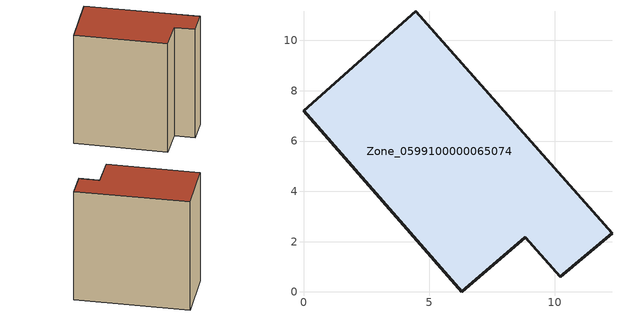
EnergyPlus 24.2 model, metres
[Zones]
Zone_0599100000065074
 floor ground (C_G): 8.82,2.17 6.29,0 0,7.2 4.47,11.17 12.27,2.34 10.21,0.6 z0
 wall outside (C_F): 4.47,11.17 0,7.2 6.29,0 8.82,2.17 10.21,0.6 12.27,2.34 4.47,11.17 z0:12.38
 roof outside (C_R): 10.21,0.6 12.27,2.34 4.47,11.17 0,7.2 6.29,0 8.82,2.17 z12.38
[BUILDING]
Pand.0599100000065074: North Axis=0; Terrain=City; Loads Convergence Tolerance Value=0.04; Temperature Convergence Tolerance Value=0.4; Solar Distribution=FullExterior; Maximum Number of Warmup Days=25; Minimum Number of Warmup Days=1
[Site:Location]
Rotterdam.The.Hague.AP_ZH_NLD Design_Conditions: Latitude=51.96; Longitude=4.45; Time Zone=1; Elevation=-4.5
[SITE:GROUNDTEMPERATURE:BUILDINGSURFACE]
18, 18, 18, 18, 18, 18, 18, 18, 18, 18, 18, 18
[MATERIAL] Thermal Absorptance=0.9; Solar Absorptance=0.7; Visible Absorptance=0.7
Name | Roughness | Thickness | Conductivity | Density | Specific Heat
G.TI.1946 | MediumSmooth | 0.15 | 1 | 540 | 1210
F.TI.1946 | Rough | 0.3 | 0.857143 | 1920 | 840
R.TI.1946 | MediumRough | 0.2 | 0.1 | 1500 | 1000
[CONSTRUCTION]
C_G: G.TI.1946
C_F: F.TI.1946
C_R: R.TI.1946
[ZONE]
Zone_0599100000065074: Type=1; Multiplier=1; Ceiling Height=Autocalculate; Volume=Autocalculate; Floor Area=autocalculate; Part of Total Floor Area=Yes
[ZONEINFILTRATION:DESIGNFLOWRATE]
Infil_Zone_0599100000065074: Zone or ZoneList or Space or SpaceList=Zone_0599100000065074; Schedule=AlwaysOn; Design Flow Rate Calculation Method=Flow/Area; Flow Rate per Floor Area=0.003; Constant Term Coefficient=1; Temperature Term Coefficient=0; Velocity Term Coefficient=0; Velocity Squared Term Coefficient=0
[HVACTEMPLATE:ZONE:IDEALLOADSAIRSYSTEM]
Zone_0599100000065074: Maximum Heating Supply Air Temperature=50; Minimum Cooling Supply Air Temperature=13; Maximum Heating Supply Air Humidity Ratio=0.0156; Minimum Cooling Supply Air Humidity Ratio=0.0077; Heating Limit=NoLimit; Cooling Limit=NoLimit; Dehumidification Control Type=ConstantSensibleHeatRatio; Cooling Sensible Heat Ratio=0.7; Dehumidification Setpoint=60; Humidification Control Type=None; Humidification Setpoint=30; Outdoor Air Method=None; Outdoor Air Flow Rate per Person=0.00944; Outdoor Air Flow Rate per Zone Floor Area=0; Outdoor Air Flow Rate per Zone=0; Demand Controlled Ventilation Type=None; Outdoor Air Economizer Type=NoEconomizer; Heat Recovery Type=None; Sensible Heat Recovery Effectiveness=0.7; Latent Heat Recovery Effectiveness=0.65
[ZONECONTROL:THERMOSTAT]
ThermostatControl_Zone_0599100000065074: Zone or ZoneList=Zone_0599100000065074; Control Type Schedule=DualSetpointControlType; Control 1=Thermostat_Zone_0599100000065074; Temperature Difference Between Cutout And Setpoint=0
[THERMOSTATSETPOINT:DUALSETPOINT]
Thermostat_Zone_0599100000065074: Heating Setpoint Temperature Schedule=HeatingSetpoint_Zone_0599100000065074; Cooling Setpoint Temperature Schedule=CoolingSetpoint_Zone_0599100000065074
[SCHEDULE:COMPACT]
HeatingSetpoint_Zone_0599100000065074: Through: 12/31, For: AllDays, Until: 24:00, 21
CoolingSetpoint_Zone_0599100000065074: Through: 12/31, For: AllDays, Until: 24:00, 24
DualSetpointControlType: Through: 12/31, For: AllDays, Until: 24:00, 4
AlwaysOn: Through: 12/31, For: AllDays, Until: 24:00, 1
